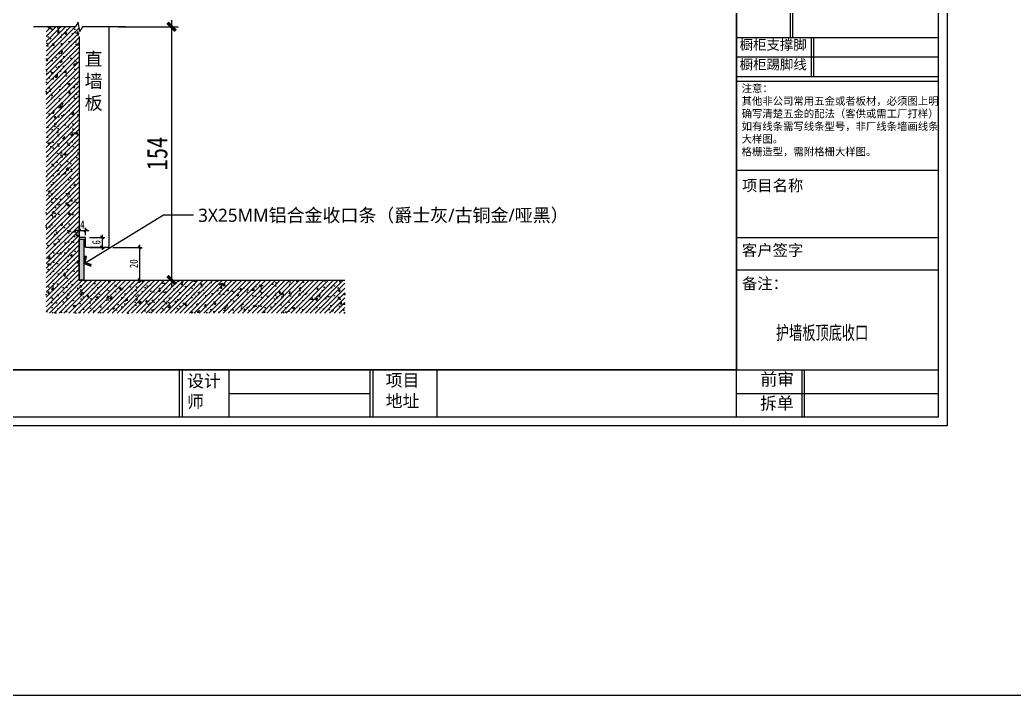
# Model space of a CAD drawing. Header units: millimetres. Extents: x 4862 to 20554, y 7569 to 11262.
# Drawn here: x 18769 to 19373, y 7569 to 7980 of the extents above; entities that cross this region are included whole.
import ezdxf

# ---------------------------------------------------------------- set-up
doc = ezdxf.new("R2010")
doc.units = ezdxf.units.MM
doc.layers.add('.', color=7, linetype='Continuous')
doc.layers.add('0 @ 1', color=7, linetype='Continuous')
doc.styles.get("Standard").update_dxf_attribs({"font": 'arial.ttf'})
doc.styles.add('宋体', font='SimSun.ttf')
doc.styles.add('家具尺寸文字', font='SimSun.ttf', dxfattribs={"width": 0.8})
doc.styles.add('黑石雅黑', font='Microsoft YaHei.ttf')
doc.dimstyles.new('副本 固装比例2', dxfattribs={"dimscale": 2, "dimtxt": 2.5, "dimasz": 1, "dimexe": 0.8, "dimexo": 1.2, "dimgap": 0.5, "dimtad": 1, "dimdec": 0, "dimdsep": 46, "dimtxsty": '家具尺寸文字', "dimblk": 'ARCHTICK', "dimcen": 0, "dimdle": 0.8, "dimclrd": 8, "dimclre": 8, "dimclrt": 2, "dimadec": 1, "dimazin": 2, "dimtfac": 1, "dimtdec": 0, "dimtix": 1, "dimtmove": 2, "dimatfit": 2, "dimfxl": 0, "dimtolj": 1, "dimtzin": 0, "dimarcsym": 0})
doc.dimstyles.new('副本 固装比例5', dxfattribs={"dimscale": 5, "dimtxt": 2.5, "dimasz": 1, "dimexe": 0.8, "dimexo": 1.2, "dimgap": 0.5, "dimtad": 1, "dimdec": 0, "dimdsep": 46, "dimtxsty": '家具尺寸文字', "dimblk": 'ARCHTICK', "dimcen": 0, "dimdle": 0.8, "dimclrd": 8, "dimclre": 8, "dimclrt": 2, "dimadec": 1, "dimazin": 2, "dimtfac": 1, "dimtdec": 0, "dimtix": 1, "dimtmove": 2, "dimatfit": 2, "dimfxl": 0, "dimtolj": 1, "dimtzin": 0, "dimarcsym": 0})
doc.dimstyles.new('深化(A1)1：1', dxfattribs={"dimtxt": 3, "dimasz": 1, "dimexe": 1.5, "dimexo": 1, "dimgap": 1, "dimtad": 1, "dimdec": 0, "dimrnd": 5, "dimdsep": 46, "dimtxsty": '黑石雅黑', "dimblk": 'ARCHTICK', "dimcen": 1, "dimclrd": 44, "dimclre": 44, "dimclrt": 50, "dimadec": 0, "dimazin": 2, "dimtfac": 1, "dimtdec": 0, "dimtix": 1, "dimtmove": 2, "dimatfit": 3, "dimldrblk": 'hl_arrow2', "dimfxl": 0, "dimtolj": 1, "dimarcsym": 0})

# ---------------------------------------------------------------- blocks, each defined once
blk = doc.blocks.new('_ArchTick')
at = {"color": 0, "linetype": 'ByBlock', "const_width": 0.4}
blk.add_lwpolyline([(-0.5, -0.5), (0.5, 0.5)], dxfattribs=at)
blk = doc.blocks.new('*D393')
at = {"color": 8, "lineweight": -2, "transparency": 16777216}
for p, q in [((18860.92, 7979.86), (18860.92, 7817.73)), ((18828.87, 7975.86), (18864.92, 7975.86)), ((18831.51, 7821.73), (18864.92, 7821.73))]:
    blk.add_line(p, q, dxfattribs=at)
at = {"layer": 'Defpoints', "color": 0, "transparency": 16777216}
for p in [(18822.87, 7975.86), (18825.51, 7821.73), (18860.92, 7821.73)]:
    blk.add_point(p, dxfattribs=at)
at = {"color": 8, "lineweight": -2, "transparency": 16777216, "xscale": 5, "yscale": 5, "zscale": 5}
for p, rotation in [((18860.92, 7975.86), 90), ((18860.92, 7821.73), 270)]:
    blk.add_blockref('_ArchTick', p, dxfattribs=dict(at, rotation=rotation))
at = {"color": 2, "transparency": 16777216, "insert": (18852.17, 7898.79), "char_height": 12.5, "attachment_point": 5, "rotation": 90, "style": '家具尺寸文字'}
blk.add_mtext('\\A1;154', dxfattribs=at)
blk = doc.blocks.new('hl_arrow2')
at = {"color": 2}
blk.add_line((-0.22, 0), (-1, 0), dxfattribs=at)
blk.add_lwpolyline([(-0.22, 0), (-0.86, -0.69), (-0.65, -0.86), (0, 0), (-0.65, 0.86), (-0.86, 0.69)], close=True, dxfattribs=at)
for points in [[(-0.86, 0.69), (-0.65, 0.86), (-0.22, 0), (0, 0)], [(-0.86, -0.69), (-0.65, -0.86), (-0.22, 0), (0, 0)]]:
    blk.add_solid(points, dxfattribs=at)
blk = doc.blocks.new('*U382')
at = {"color": 0}
blk.add_lwpolyline([(0, -16.93), (0, -1.28), (-1.7, -0.34), (1.7, 0.34), (0, 1.28), (0, 16.63)], dxfattribs=at)
blk = doc.blocks.new('A$C398a0407')
for p, q in [((8134, 64), (8134, 6784)), ((8516.8, 3044.2), (8516.8, 2766.1)), ((8533.3, 3044.2), (8533.3, 2766.1)), ((8134, 2766.1), (9568, 2766.1)), ((8664.4, 2766.1), (8664.4, 2487.9)), ((8680.9, 2766.1), (8680.9, 2487.9)), ((8134, 2627), (9568, 2627)), ((8134, 2627), (9568, 2627)), ((8134, 2487.9), (9568, 2487.9)), ((8134, 2454.1), (9568, 2454.1)), ((8134, 2454.1), (9568, 2454.1)), ((8134, 2454.1), (9568, 2454.1)), ((8134, 1819.9), (9568, 1819.9)), ((8134, 1342.7), (9568, 1342.7)), ((8134, 1112.5), (9568, 1112.5)), ((443.2, 399), (9568, 399)), ((4169.9, 399), (4169.9, 64)), ((4189.9, 399), (4189.9, 64)), ((4522.7, 399), (4522.7, 64)), ((5527, 399), (5527, 64)), ((5547, 399), (5547, 64)), ((6003.2, 399), (6003.2, 64)), ((8598.6, 399), (8598.6, 64)), ((8614.7, 399), (8614.7, 64)), ((4522.7, 231.5), (5527, 231.5)), ((8134, 231.5), (9568, 231.5))]:
    blk.add_line(p, q)
for points in [[(9632, 0), (0, 0), (0, 6848), (9632, 6848)], [(9568, 64), (64, 64), (64, 6784), (9568, 6784)]]:
    blk.add_lwpolyline(points, close=True)
at = {"color": 8, "attachment_point": 1, "style": '宋体'}
for s, width, gutter_width, insert, char_height in [('橱柜支撑脚', 580.458, 12.2, (8156.4, 2748.2), 70), ('橱柜踢脚线', 580.458, 12.2, (8156.4, 2607.9), 70), ('设计\\P师', 596.489, 12.5, (4225.5, 364.6), 88), ('项目\\P地址', 596.489, 12.5, (5638.6, 368.9), 88), ('前审', 479.717, 10.1, (8304.3, 376.5), 88), ('拆单', 479.717, 10.1, (8301.5, 205.4), 88)]:
    blk.add_mtext_dynamic_manual_height_columns(s, width=width, gutter_width=gutter_width, heights=[0], dxfattribs=dict(at, insert=insert, char_height=char_height))
at = {"insert": (8170.5, 2430.1), "char_height": 54.045, "attachment_point": 1, "style": '宋体'}
blk.add_mtext_dynamic_manual_height_columns('{\\fMicrosoft YaHei|b0|i0|c134|p34;\\C2;注意：\\P其他非公司常用五金或者板材，必须图上明确写清楚五金的配法（客供或需工厂打样）\\P如有线条需写线条型号，非厂线条墙画线条大样图。\\P格栅造型，需附格栅大样图。}', width=1407.047, gutter_width=8.44, heights=[0], dxfattribs=at)
at = {"layer": '0 @ 1', "color": 30, "char_height": 80, "width": 452.345, "attachment_point": 1}
for s, insert in [('{\\fSimSun|b0|i0|c134|p2;项目名称}', (8172.7, 1751.7)), ('{\\fSimSun|b0|i0|c134|p2;客户签字}', (8172.7, 1291.3)), ('{\\fSimSun|b0|i0|c134|p2;备注：}', (8172.7, 1053.7))]:
    blk.add_mtext(s, dxfattribs=dict(at, insert=insert))
blk = doc.blocks.new('A$Caecb7373')
at = {"color": 1}
blk.add_lwpolyline([(0, 821.76), (1155.84, 821.76), (1155.84, 0), (0, 0)], close=True, dxfattribs=at)
blk = doc.blocks.new('*D395')
at = {"color": 8, "lineweight": -2, "transparency": 16777216}
for p, q in [((18825.27, 7841.73), (18843.09, 7841.73)), ((18841.49, 7843.33), (18841.49, 7820.13)), ((18825.27, 7821.73), (18843.09, 7821.73))]:
    blk.add_line(p, q, dxfattribs=at)
at = {"layer": 'Defpoints', "color": 0, "transparency": 16777216}
for p in [(18822.87, 7841.73), (18822.87, 7821.73), (18841.49, 7821.73)]:
    blk.add_point(p, dxfattribs=at)
at = {"color": 8, "lineweight": -2, "transparency": 16777216, "xscale": 2, "yscale": 2, "zscale": 2}
for p, rotation in [((18841.49, 7841.73), 90), ((18841.49, 7821.73), 270)]:
    blk.add_blockref('_ArchTick', p, dxfattribs=dict(at, rotation=rotation))
at = {"color": 2, "transparency": 16777216, "insert": (18837.99, 7831.73), "char_height": 5, "attachment_point": 5, "rotation": 90, "style": '家具尺寸文字'}
blk.add_mtext('\\A1;20', dxfattribs=at)
blk = doc.blocks.new('*D396')
at = {"color": 8, "lineweight": -2, "transparency": 16777216}
for p, q in [((18811.05, 7847.73), (18820.28, 7847.73)), ((18818.68, 7849.33), (18818.68, 7840.13)), ((18811.05, 7841.73), (18820.28, 7841.73))]:
    blk.add_line(p, q, dxfattribs=at)
at = {"layer": 'Defpoints', "color": 0, "transparency": 16777216}
for p in [(18808.65, 7847.73), (18808.65, 7841.73), (18818.68, 7841.73)]:
    blk.add_point(p, dxfattribs=at)
at = {"color": 8, "lineweight": -2, "transparency": 16777216, "xscale": 2, "yscale": 2, "zscale": 2}
for p, rotation in [((18818.68, 7847.73), 90), ((18818.68, 7841.73), 270)]:
    blk.add_blockref('_ArchTick', p, dxfattribs=dict(at, rotation=rotation))
at = {"color": 2, "transparency": 16777216, "insert": (18815.18, 7844.73), "char_height": 5, "attachment_point": 5, "rotation": 90, "style": '家具尺寸文字'}
blk.add_mtext('\\A1;6', dxfattribs=at)
blk = doc.blocks.new('*D397')
at = {"color": 8, "lineweight": -2, "transparency": 16777216}
for p, q in [((18804.65, 7852.01), (18802.65, 7852.01)), ((18804.65, 7850.13), (18804.65, 7853.61)), ((18804.65, 7852.01), (18808.65, 7852.01)), ((18808.65, 7849.21), (18808.65, 7853.61)), ((18808.65, 7852.01), (18810.65, 7852.01))]:
    blk.add_line(p, q, dxfattribs=at)
at = {"layer": 'Defpoints', "color": 0, "transparency": 16777216}
for p in [(18808.65, 7852.01), (18804.65, 7847.73), (18808.65, 7846.81)]:
    blk.add_point(p, dxfattribs=at)
at = {"color": 8, "lineweight": -2, "transparency": 16777216, "xscale": 2, "yscale": 2, "zscale": 2}
blk.add_blockref('_ArchTick', (18804.65, 7852.01), dxfattribs=at)
at = {"color": 8, "lineweight": -2, "transparency": 16777216, "xscale": 2, "yscale": 2, "zscale": 2, "rotation": 180}
blk.add_blockref('_ArchTick', (18808.65, 7852.01), dxfattribs=at)
at = {"color": 2, "transparency": 16777216, "insert": (18806.65, 7855.51), "char_height": 5, "attachment_point": 5, "style": '家具尺寸文字'}
blk.add_mtext('\\A1;4', dxfattribs=at)

msp = doc.modelspace()

# ---------------------------------------------------------------- hatches: boundary and pattern name
at = {"layer": '.'}
h = msp.add_hatch(color=36, dxfattribs=at)
h.dxf.hatch_style = 1
h.paths.add_polyline_path([(18804.646, 7846.733), (18807.646, 7846.733), (18807.646, 7821.733), (18804.646, 7821.733)])
h = msp.add_hatch()
h.set_pattern_fill('AR-CONC', color=8, scale=0.065355)
h.set_pattern_definition([(50, (-25396.865, 47416.385), (11.9066731, -1.0416984), [1.2450121, -13.6951334]), (355, (-25396.865, 47416.385), (-2.3033327, 12.486514), [0.9960097, -10.956145]), (100.451445, (-25395.873, 47416.298), (9.6033404, 11.444815), [1.0580975, -11.639082]), (46.1842, (-25396.865, 47419.705), (17.716362, -2.747675), [1.867518, -20.5427]), (96.635558, (-25395.389, 47419.476), (15.5155394, 16.1705263), [1.587147, -17.458639]), (351.18415, (-25396.865, 47419.705), (15.5155394, 16.1705263), [1.4940124, -16.4341426]), (21, (-25395.205, 47418.875), (9.9087536, -6.6835387), [1.2450121, -13.6951334]), (326, (-25395.205, 47418.875), (4.0390695, 12.0375985), [0.9960097, -10.9561067]), (71.451445, (-25394.379, 47418.318), (13.947823, 5.3540599), [1.0580975, -11.639062]), (37.5, (-25396.865, 47416.3845), (0.20185556, 5.5260918), [0, -10.8233054, 0, -11.12210834, 0, -10.9976071]), (7.5, (-25396.865, 47416.3845), (4.36699686, 6.5472982), [0, -6.3412618, 0, -10.574303, 0, -4.1915408]), (327.5, (-25400.567, 47416.3845), (8.86151892, -0.37440188), [0, -4.1500404, 0, -12.9481261, 0, -17.1811674]), (317.5, (-25402.227, 47416.3845), (9.6809778, 1.6617475), [0, -5.3950526, 0, -8.5988838, 0, -12.2011189])])
h.paths.add_polyline_path([(18804.646, 7976.022), (18784.646, 7976.022), (18784.646, 7801.733), (18966.225, 7801.733), (18966.225, 7821.733), (18804.646, 7821.733)])
h = msp.add_hatch()
h.set_pattern_fill('ANSI31', color=8, scale=0.65355)
h.set_pattern_definition([(45, (-25396.865, 47416.3845), (-1.467260864, 1.467260864), [])])
h.paths.add_polyline_path([(18804.646, 7821.733), (18804.646, 7976.022), (18784.646, 7976.022), (18784.646, 7801.733), (18966.225, 7801.733), (18966.225, 7821.733)])

# ---------------------------------------------------------------- linework, layer by layer
for p, q in [((18808.646, 7847.733), (18804.646, 7847.733)), ((18808.646, 7841.733), (18808.646, 7847.733)), ((4862.317, 7569.359), (20477.138, 7569.359))]:
    msp.add_line(p, q)
msp.add_lwpolyline([(19204.296, 7767.16), (18547.054, 7767.16), (18547.054, 8292.552), (19204.296, 8292.552)], close=True)
msp.add_lwpolyline([(18808.646, 7841.733), (18822.867, 7841.733), (18822.867, 7975.857)])
at = {"color": 8}
msp.add_lwpolyline([(18804.646, 7969.914), (18804.646, 7821.733), (18966.225, 7821.733)], dxfattribs=at)
at = {"color": 1}
msp.add_lwpolyline([(18804.646, 7846.733), (18807.646, 7846.733), (18807.646, 7821.733), (18804.646, 7821.733)], close=True, dxfattribs=at)

# ---------------------------------------------------------------- block references
at = {"xscale": 0.0854586271997967, "yscale": 0.0854586271997967, "zscale": 0.0854586271997967}
msp.add_blockref('A$C398a0407', (18509.177, 7733.061), dxfattribs=at)
at = {"color": 1, "xscale": 0.7121552266649618, "yscale": 0.7121552266649618, "zscale": 0.7121552266649618}
msp.add_blockref('A$Caecb7373', (18509.177, 7733.061), dxfattribs=at)
at = {"color": 1, "xscale": 1.664, "yscale": 1.664, "zscale": 1.664, "rotation": 90}
msp.add_blockref('*U382', (18804.646, 7975.857), dxfattribs=at)

# ---------------------------------------------------------------- texts
at = {"style": '黑石雅黑'}
msp.add_text('3X25MM铝合金收口条（爵士灰/古铜金/哑黑）', height=8, dxfattribs=at).set_placement((18877.022, 7857.253))
at = {"attachment_point": 1}
for s, insert, char_height, width, style in [('直墙板', (18808.066, 7960.226), 8, 10.5634, '黑石雅黑'), ('{\\W0.7;\\C4;护墙板顶底收口}', (19228.254, 7793.987), 8.4, 124.21911, '宋体')]:
    msp.add_mtext(s, dxfattribs=dict(at, insert=insert, char_height=char_height, width=width, style=style))

# ---------------------------------------------------------------- dimensions: what is measured, and where the dimension line sits
dim = msp.add_linear_dim(base=(18860.918, 7821.733), p1=(18822.867, 7975.857), p2=(18825.506, 7821.733), angle=90, dimstyle='副本 固装比例5', override={"dimfxl": 50, "dimarcsym": 1})
dim.commit()
dim.dimension.update_dxf_attribs({"geometry": '*D393', "text_midpoint": (18852.168, 7898.795)})
at = {"color": 1}
dim = msp.add_linear_dim(base=(18808.646, 7852.01), p1=(18804.646, 7847.733), p2=(18808.646, 7846.811), dimstyle='副本 固装比例2', override={"dimfxl": 50, "dimarcsym": 1}, dxfattribs=at)
dim.commit()
dim.dimension.update_dxf_attribs({"geometry": '*D397', "text_midpoint": (18806.646, 7855.51)})
for base, p1, p2, picture, middle in [((18818.676, 7841.733), (18808.646, 7847.733), (18808.646, 7841.733), '*D396', (18815.176, 7844.733)), ((18841.489, 7821.733), (18822.867, 7841.733), (18822.867, 7821.733), '*D395', (18837.989, 7831.733))]:
    dim = msp.add_linear_dim(base=base, p1=p1, p2=p2, angle=90, dimstyle='副本 固装比例2', override={"dimfxl": 50, "dimarcsym": 1}, dxfattribs=at)
    dim.commit()
    dim.dimension.update_dxf_attribs({"geometry": picture, "text_midpoint": middle})

# ---------------------------------------------------------------- leaders
at = {"ltscale": 500}
msp.add_leader([(18807.7, 7831.93), (18856.01, 7861.494), (18874.277, 7861.494)], dimstyle='深化(A1)1：1', override={"dimasz": 4, "dimgap": 1, "dimtad": 0}, dxfattribs=at)

doc.saveas('drawing.dxf')
